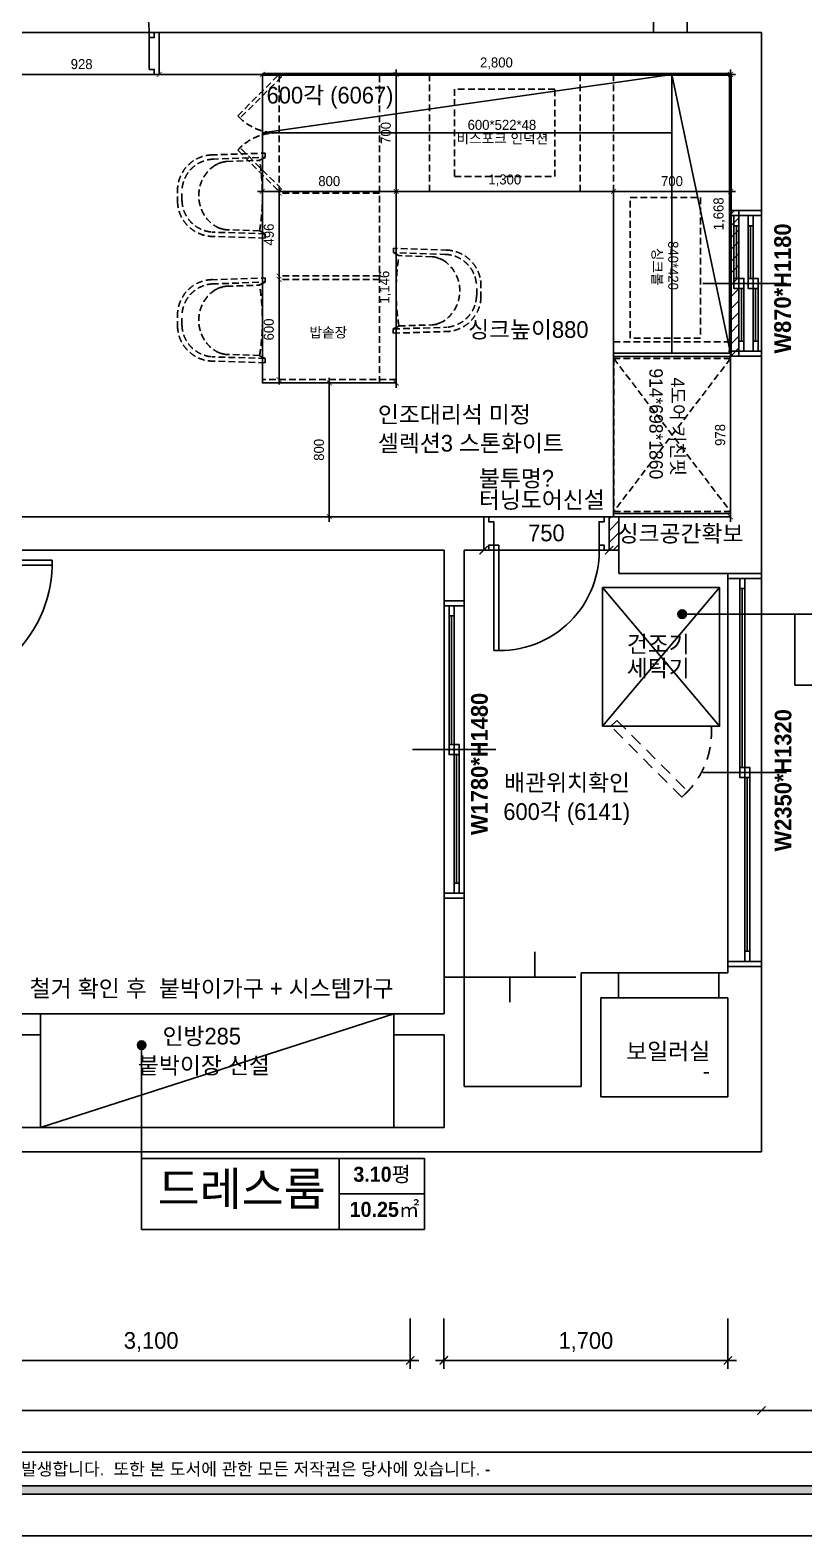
# Model space of a CAD drawing. Header units: inches. Extents: x 261411 to 598054, y 5888 to 34411.
# Drawn here: x 272824 to 277452, y 6388 to 15396 of the extents above; entities that cross this region are included whole.
import ezdxf
from ezdxf.enums import TextEntityAlignment as Align

# ---------------------------------------------------------------- set-up
doc = ezdxf.new("R2010")
doc.units = ezdxf.units.IN
doc.header["$LTSCALE"] = 50
doc.header["$MEASUREMENT"] = 0
doc.linetypes.add('DH-HID2', pattern=[1.2, 0.8, -0.4])
doc.linetypes.add('HID', pattern=[2.5, 1.5, -1])
for name, color, linetype in [('0-ELC TEXT', 7, 'Continuous'), ('02-WAL', 2, 'Continuous'), ('03-TEXT', 3, 'Continuous'), ('03-WAL NEW', 3, 'Continuous'), ('04-WIN TEXT', 4, 'Continuous'), ('06-FUR', 6, 'Continuous'), ('07-DIM', 5, 'Continuous'), ('07-DIM WAL', 5, 'Continuous'), ('3.기호.계단선', 30, 'Continuous'), ('F-LEVEL', 7, 'Continuous'), ('FORM(YOURNAME)-1', 1, 'Continuous'), ('FORM(YOURNAME)-11', 1, 'Continuous'), ('FU-FURM', 251, 'DH-HID2'), ('fur', 6, 'Continuous'), ('도면층2', 2, 'Continuous'), ('도면층4', 4, 'Continuous'), ('도면층5', 5, 'Continuous'), ('설비', 140, 'Continuous')]:
    doc.layers.add(name, color=color, linetype=linetype)
doc.styles.add('HY 울릉도 L', font='')
doc.styles.add('YOURNAME', font='HY울릉도M.TTF')
doc.styles.add('넥슨고딕', font='NEXONLv1GothicBold.ttf')
doc.styles.add('코레일둥고', font='Korail_Round_Gothic_Medium.ttf')
doc.styles.get('HY 울릉도 L').set_extended_font_data('HY울릉도L')
doc.dimstyles.new('30', dxfattribs={"dimscale": 30, "dimtxt": 2, "dimasz": 1, "dimexe": 1, "dimexo": 1, "dimgap": 1, "dimtad": 1, "dimdec": 0, "dimrnd": 0.05, "dimdsep": 46, "dimlunit": 6, "dimtxsty": 'HY 울릉도 L', "dimblk": 'ARCHTICK', "dimcen": 2.5, "dimdle": 1, "dimclrd": 133, "dimclre": 133, "dimclrt": 30, "dimadec": 0, "dimazin": 0, "dimtfac": 1, "dimtdec": 0, "dimtix": 1, "dimtmove": 2, "dimatfit": 3, "dimldrblk": 'ARCHTICK', "dimfxl": 1, "dimlwd": -1, "dimlwe": -1, "dimarcsym": 0})
doc.dimstyles.new('50', dxfattribs={"dimscale": 50, "dimtxt": 2, "dimasz": 1, "dimexe": 1, "dimexo": 1, "dimgap": 1, "dimtad": 1, "dimdec": 0, "dimrnd": 0.05, "dimdsep": 46, "dimlunit": 6, "dimtxsty": 'HY 울릉도 L', "dimblk": 'ARCHTICK', "dimcen": 2.5, "dimdle": 1, "dimclrd": 133, "dimclre": 133, "dimclrt": 30, "dimadec": 0, "dimazin": 0, "dimtfac": 1, "dimtdec": 0, "dimtix": 1, "dimtmove": 2, "dimatfit": 3, "dimldrblk": 'ARCHTICK', "dimfxl": 1, "dimlwd": -1, "dimlwe": -1, "dimarcsym": 0})

# ---------------------------------------------------------------- blocks, each defined once
blk = doc.blocks.new('FORM-ELEVATION')
at = {"layer": 'FORM(YOURNAME)-11'}
h = blk.add_hatch(color=256, dxfattribs=at)
h.dxf.hatch_style = 1
h.paths.add_polyline_path([(-10309, 35708), (71691, 35708), (71691, 35508), (-10309, 35508)])
h.paths.add_polyline_path([(-10309, -21492), (71691, -21492), (71691, -21692), (-10309, -21692)])
at = {"layer": 'Defpoints', "color": 158}
blk.add_line((62481, -20692), (-10309, -20692), dxfattribs=at)
for points in [[(-10309, -21692), (71691, -21692), (71691, 35708), (-10309, 35708)], [(-8309, 33708), (61071, 33708), (61071, -19692), (-8309, -19692)]]:
    blk.add_lwpolyline(points, close=True, dxfattribs=at)
at = {"layer": 'FORM(YOURNAME)-11', "color": 250}
blk.add_lwpolyline([(-11309, -22692), (72691, -22692), (72691, 36708), (-11309, 36708)], close=True, dxfattribs=at)
at = {"layer": 'FORM(YOURNAME)-11'}
blk.add_lwpolyline([(-10309, -21492), (71691, -21492), (71691, -21692), (-10309, -21692)], close=True, dxfattribs=at)
at = {"layer": 'FORM(YOURNAME)-11', "color": 1, "style": 'YOURNAME'}
blk.add_text("- 본 도서는 어떠한 경우에도 무단으로 도용할 수 없으며 도용시 '지적재산권' 보호에 관한 법률에 의거, 법적 분쟁이 발생합니다.  또한 본 도서에 관한 모든 저작권은 당사에 있습니다. -", height=300, dxfattribs=at).set_placement((28146, -21092), align=Align.MIDDLE_CENTER)
at = {"layer": 'FORM(YOURNAME)-11', "color": 3, "style": 'YOURNAME'}
for tag, height, p in [('1', 450, (71041, -1219)), ('2', 450, (71041, -1863)), ('3', 450, (71041, -3150)), ('4', 450, (71041, -5081)), ('5', 515, (71041, -7398)), ('6', 515, (71041, -9650)), ('7', 515, (71041, -11903)), ('8', 515, (71041, -14155)), ('9', 515, (71041, -16408)), ('10', 515, (66791, -18596)), ('11', 515, (71041, -18660)), ('12', 515, (66791, -20848)), ('13', 515, (71041, -20848))]:
    blk.add_attdef(tag, text='', height=height, dxfattribs=at).set_placement(p, align=Align.MIDDLE_RIGHT)
blk = doc.blocks.new('F-122')
at = {"layer": 'FU-FURM'}
for p, q in [((-44.5, 507.6), (33.4, 507.7)), ((-26.5, 482.3), (26.6, 482.3)), ((-253.8, -17.2), (-244.1, 296.9)), ((-228.4, -17.2), (-218.5, 303.3)), ((-187.7, 272.4), (-189.9, 267.4)), ((-185.5, 277.2), (-187.7, 272.4)), ((-183.3, 281.4), (-185.5, 277.2)), ((182.6, 281.9), (184.8, 277.6)), ((184.8, 277.6), (187.1, 272.9)), ((187.1, 272.9), (189.3, 267.8)), ((217.8, 301.5), (228.5, -16.6)), ((243, 308.1), (253.9, -16.6)), ((-210.5, 16.6), (-204.3, 215.2)), ((-203.9, 218.6), (-204.3, 215.2)), ((-203.6, 221.9), (-203.9, 218.6)), ((-203.2, 225.1), (-203.6, 221.9)), ((-202.7, 228.2), (-203.2, 225.1)), ((-202.1, 231.5), (-202.7, 228.2)), ((-201.3, 234.9), (-202.1, 231.5)), ((-200.3, 238.5), (-201.3, 234.9)), ((-199.2, 242.4), (-200.3, 238.5)), ((-197.7, 246.9), (-199.2, 242.4)), ((-196, 251.7), (-197.7, 246.9)), ((-194.1, 256.9), (-196, 251.7)), ((-192.1, 262.1), (-194.1, 256.9)), ((-189.9, 267.4), (-192.1, 262.1)), ((189.3, 267.8), (191.4, 262.6)), ((191.4, 262.6), (193.5, 257.3)), ((193.5, 257.3), (195.4, 252.2)), ((195.4, 252.2), (197.1, 247.4)), ((197.1, 247.4), (198.6, 242.9)), ((198.6, 242.9), (199.8, 239)), ((199.8, 239), (200.7, 235.4)), ((200.7, 235.4), (201.5, 232)), ((201.5, 232), (202.1, 228.7)), ((202.1, 228.7), (202.6, 225.6)), ((202.6, 225.6), (203, 222.4)), ((203, 222.4), (203.4, 219.1)), ((203.4, 219.1), (203.8, 215.7)), ((203.8, 215.7), (210.4, 17.1)), ((-211.6, 16.7), (-228.4, -17.2)), ((211.5, 17.2), (228.5, -16.6)), ((-228.4, -17.2), (-253.8, -17.2)), ((253.9, -16.6), (228.5, -16.6))]:
    blk.add_line(p, q, dxfattribs=at)
for centre, radius, start, end in [((-30.8, 294), 213.6, 90.90916, 178.7855), ((-24.5, 286.7), 194.3, 90.90924, 178.78542), ((23.8, 286.8), 194.3, 1.35653, 89.23304), ((30.1, 294.1), 213.6, 1.35671, 89.233), ((-0.2, 162.3), 218.5, 33.19496, 146.94725), ((-0.2, 162.3), 218.5, 158.34937, 158.47219), ((-0.2, 162.3), 218.5, 21.66998, 21.79281), ((-1.7, 1330.6), 1330.6, 260.92322, 279.2189)]:
    blk.add_arc(centre, radius, start, end, dxfattribs=at)
blk = doc.blocks.new('_ArchTick')
at = {"color": 0, "linetype": 'ByBlock', "const_width": 0.15}
blk.add_lwpolyline([(-0.5, -0.5), (0.5, 0.5)], dxfattribs=at)
blk = doc.blocks.new('*D433')
at = {"layer": '07-DIM', "color": 133}
for p, q in [((275298.1, 7687.8), (275298.1, 7387.8)), ((276998.1, 7687.8), (276998.1, 7387.8)), ((277048.1, 7437.8), (275248.1, 7437.8))]:
    blk.add_line(p, q, dxfattribs=at)
at = {"layer": 'Defpoints', "color": 0}
for p in [(275298.1, 7737.8), (276998.1, 7737.8), (275298.1, 7437.8)]:
    blk.add_point(p, dxfattribs=at)
at = {"layer": '07-DIM', "color": 133, "xscale": 50, "yscale": 50, "zscale": 50, "rotation": 180}
blk.add_blockref('_ArchTick', (275298.1, 7437.8), dxfattribs=at)
at = {"layer": '07-DIM', "color": 133, "xscale": 50, "yscale": 50, "zscale": 50}
blk.add_blockref('_ArchTick', (276998.1, 7437.8), dxfattribs=at)
at = {"layer": '07-DIM', "color": 30, "insert": (276148.1, 7547.7), "char_height": 100, "attachment_point": 5, "style": 'HY 울릉도 L'}
blk.add_mtext('1,700', dxfattribs=at)
blk = doc.blocks.new('*D434')
at = {"layer": '07-DIM', "color": 133}
for p, q in [((271998.1, 7687.8), (271998.1, 7387.8)), ((275098.1, 7687.8), (275098.1, 7387.8)), ((275148.1, 7437.8), (271948.1, 7437.8))]:
    blk.add_line(p, q, dxfattribs=at)
at = {"layer": 'Defpoints', "color": 0}
for p in [(271998.1, 7737.8), (275098.1, 7737.8), (271998.1, 7437.8)]:
    blk.add_point(p, dxfattribs=at)
at = {"layer": '07-DIM', "color": 133, "xscale": 50, "yscale": 50, "zscale": 50, "rotation": 180}
blk.add_blockref('_ArchTick', (271998.1, 7437.8), dxfattribs=at)
at = {"layer": '07-DIM', "color": 133, "xscale": 50, "yscale": 50, "zscale": 50}
blk.add_blockref('_ArchTick', (275098.1, 7437.8), dxfattribs=at)
at = {"layer": '07-DIM', "color": 30, "insert": (273548.1, 7547.8), "char_height": 100, "attachment_point": 5, "style": 'HY 울릉도 L'}
blk.add_mtext('3,100', dxfattribs=at)
blk = doc.blocks.new('*D435')
at = {"layer": '07-DIM', "color": 133}
for p, q in [((265498.1, 7687.8), (265498.1, 7087.8)), ((265448.1, 7137.8), (277248.1, 7137.8)), ((277198.1, 7187.8), (277198.1, 7187.8))]:
    blk.add_line(p, q, dxfattribs=at)
at = {"layer": 'Defpoints', "color": 0}
for p in [(265498.1, 7737.8), (277198.1, 7137.8), (277198.1, 7137.8)]:
    blk.add_point(p, dxfattribs=at)
at = {"layer": '07-DIM', "color": 133, "xscale": 50, "yscale": 50, "zscale": 50, "rotation": 180}
blk.add_blockref('_ArchTick', (265498.1, 7137.8), dxfattribs=at)
at = {"layer": '07-DIM', "color": 133, "xscale": 50, "yscale": 50, "zscale": 50}
blk.add_blockref('_ArchTick', (277198.1, 7137.8), dxfattribs=at)
at = {"layer": '07-DIM', "color": 30, "insert": (271348.1, 7247.7), "char_height": 100, "attachment_point": 5, "style": 'HY 울릉도 L'}
blk.add_mtext('11,700', dxfattribs=at)
blk = doc.blocks.new('vudauseh')
at = {"layer": '02-WAL'}
for p, q in [((277198.1, 15381), (273596.1, 15381)), ((273596.1, 15131), (273596.1, 15381)), ((277198.1, 14316), (277198.1, 15381)), ((277013.1, 15131), (273596.1, 15131)), ((277013.1, 14316), (277013.1, 15131)), ((277013.1, 12485), (277013.1, 13446)), ((277013.1, 13446), (277198.1, 13446)), ((277198.1, 12145), (277198.1, 13446)), ((275537.1, 12485), (272087.1, 12485)), ((275537.1, 12285), (275537.1, 12485)), ((277013.1, 12485), (276345.1, 12485)), ((276345.1, 12485), (276345.1, 12145)), ((275300.1, 12285), (272087.1, 12285)), ((275300.1, 9510), (275300.1, 12285)), ((275537.1, 12285), (275420.1, 12285)), ((275420.1, 9077), (275420.1, 12285)), ((277198.1, 12145), (276345.1, 12145)), ((275420.1, 11982), (275300.1, 11982)), ((275420.1, 10202), (275300.1, 10202)), ((276120.1, 9077), (276120.1, 9757)), ((276343.1, 9757), (276120.1, 9757)), ((276998.1, 9757), (276943.1, 9757)), ((276238.1, 9015), (276238.1, 9607)), ((276238.1, 9607), (276343.1, 9607)), ((276998.1, 9607), (276943.1, 9607)), ((276998.1, 9015), (276998.1, 9607)), ((272885.1, 9510), (272205.1, 9510)), ((275000.1, 9510), (275300.1, 9510)), ((275300.1, 8830), (275300.1, 9385)), ((276120.1, 9077), (275420.1, 9077)), ((276998.1, 9015), (276238.1, 9015)), ((275300.1, 8830), (272630.1, 8830)), ((272087.1, 8685), (277198.1, 8685))]:
    blk.add_line(p, q, dxfattribs=at)
for points in [[(276998.1, 9757), (276998.1, 9795), (277198.1, 9795), (277198.1, 8685)], [(272885.1, 9510), (272885.1, 9385), (272630.1, 9385)], [(275000.1, 9510), (275000.1, 9385), (275300.1, 9385)]]:
    blk.add_lwpolyline(points, dxfattribs=at)
at = {"layer": '도면층2'}
for p, q in [((273596.1, 15381), (273596.1, 15131)), ((275537.1, 12285), (275537.1, 12485)), ((275300.1, 11982), (275420.1, 11982)), ((275300.1, 10202), (275420.1, 10202)), ((276343.1, 9757), (276343.1, 9607)), ((276943.1, 9757), (276943.1, 9607))]:
    blk.add_line(p, q, dxfattribs=at)
at = {"layer": '도면층4'}
for p, q in [((276553.1, 18221), (276553.1, 15381)), ((276753.1, 15381), (276753.1, 18221)), ((272668.1, 15381), (273596.1, 15381)), ((273596.1, 15381), (273596.1, 15131)), ((276553.1, 15381), (276753.1, 15381)), ((273596.1, 15131), (272668.1, 15131)), ((277013.1, 13446), (277013.1, 14316)), ((277013.1, 14316), (277198.1, 14316)), ((277013.1, 14286), (277198.1, 14286)), ((277198.1, 14316), (277198.1, 13446)), ((277048.1, 14226), (277048.1, 13911)), ((277133.1, 14226), (277133.1, 13911)), ((277348.1, 13881), (276848.1, 13881)), ((277078.1, 13851), (277078.1, 13536)), ((277163.1, 13851), (277163.1, 13536)), ((277198.1, 13476), (277013.1, 13476)), ((277198.1, 13446), (277013.1, 13446)), ((275537.1, 12485), (275537.1, 12285)), ((275537.1, 12285), (275537.1, 12485)), ((272175.1, 12225), (272955.6, 12225)), ((272175.1, 12195), (272955.1, 12195)), ((272955.6, 12225), (272955.6, 12195)), ((276998.1, 9795), (276998.1, 12145)), ((276998.1, 12145), (277198.1, 12145)), ((276998.1, 12115), (277198.1, 12115)), ((277198.1, 12145), (277198.1, 9795)), ((275300.1, 10202), (275300.1, 11982)), ((275300.1, 11982), (275420.1, 11982)), ((275420.1, 11982), (275420.1, 10202)), ((277083.1, 12055), (277083.1, 10985)), ((275300.1, 11952), (275420.1, 11952)), ((275345.1, 11892), (275345.1, 11122)), ((275610.1, 11092), (275110.1, 11092)), ((275375.1, 11062), (275375.1, 10292)), ((277348.1, 10955), (276848.1, 10955)), ((277113.1, 10925), (277113.1, 9885)), ((275420.1, 10232), (275300.1, 10232)), ((275420.1, 10202), (275300.1, 10202)), ((277198.1, 9825), (276998.1, 9825)), ((276343.1, 9757), (276343.1, 9607)), ((276343.1, 9757), (276943.1, 9757)), ((276943.1, 9607), (276943.1, 9757)), ((276943.1, 9757), (276943.1, 9607)), ((277198.1, 9795), (276998.1, 9795)), ((276943.1, 9607), (276343.1, 9607)), ((276883.1, 9157), (276853.1, 9157))]:
    blk.add_line(p, q, dxfattribs=at)
blk.add_lwpolyline([(273596.1, 15381), (273566.1, 15381), (273566.1, 15351), (273536.1, 15351), (273536.1, 15161), (273566.1, 15161), (273566.1, 15131), (273596.1, 15131), (273596.1, 15381)], dxfattribs=at)
for points in [[(277033.1, 14286), (277063.1, 14286), (277063.1, 14226), (277033.1, 14226)], [(277118.1, 14286), (277148.1, 14286), (277148.1, 14226), (277118.1, 14226)], [(277033.1, 13911), (277063.1, 13911), (277063.1, 13851), (277033.1, 13851)], [(277063.1, 13911), (277093.1, 13911), (277093.1, 13851), (277063.1, 13851)], [(277118.1, 13911), (277148.1, 13911), (277148.1, 13851), (277118.1, 13851)], [(277148.1, 13911), (277178.1, 13911), (277178.1, 13851), (277148.1, 13851)], [(277063.1, 13536), (277093.1, 13536), (277093.1, 13476), (277063.1, 13476)], [(277148.1, 13536), (277178.1, 13536), (277178.1, 13476), (277148.1, 13476)], [(277068.1, 12115), (277098.1, 12115), (277098.1, 12055), (277068.1, 12055)], [(275330.1, 11952), (275360.1, 11952), (275360.1, 11892), (275330.1, 11892)], [(275330.1, 11122), (275360.1, 11122), (275360.1, 11062), (275330.1, 11062)], [(275360.1, 11122), (275390.1, 11122), (275390.1, 11062), (275360.1, 11062)], [(277068.1, 10985), (277098.1, 10985), (277098.1, 10925), (277068.1, 10925)], [(277098.1, 10985), (277128.1, 10985), (277128.1, 10925), (277098.1, 10925)], [(275360.1, 10292), (275390.1, 10292), (275390.1, 10232), (275360.1, 10232)], [(277098.1, 9885), (277128.1, 9885), (277128.1, 9825), (277098.1, 9825)]]:
    blk.add_lwpolyline(points, close=True, dxfattribs=at)
at = {"layer": '도면층5'}
for p, q in [((277033.1, 13911), (277033.1, 14226)), ((277063.1, 13911), (277063.1, 14226)), ((277118.1, 13911), (277118.1, 14226)), ((277148.1, 13911), (277148.1, 14226)), ((277063.1, 13536), (277063.1, 13851)), ((277093.1, 13536), (277093.1, 13851)), ((277148.1, 13536), (277148.1, 13851)), ((277178.1, 13536), (277178.1, 13851)), ((277068.1, 10985), (277068.1, 12055)), ((277098.1, 10985), (277098.1, 12055)), ((275330.1, 11122), (275330.1, 11892)), ((275360.1, 11122), (275360.1, 11892)), ((275360.1, 10292), (275360.1, 11062)), ((275390.1, 10292), (275390.1, 11062)), ((277098.1, 9885), (277098.1, 10925)), ((277128.1, 9885), (277128.1, 10925))]:
    blk.add_line(p, q, dxfattribs=at)
for centre, radius, start, end in [((272750.6, 15373.7), 785.8, 358.34018, 90.54684), ((272195.1, 12204.9), 760.2, 268.49096, 1.50904)]:
    blk.add_arc(centre, radius, start, end, dxfattribs=at)
at = {"layer": '04-WIN TEXT', "style": '넥슨고딕'}
for s, p in [('W870*H1180', (277374.8, 13461)), ('W1780*H1480', (275561.3, 10580.4)), ('W2350*H1320', (277377.6, 10482.7))]:
    blk.add_text(s, height=100, rotation=90, dxfattribs=at).set_placement(p)
blk = doc.blocks.new('*D478')
at = {"layer": '07-DIM WAL', "color": 133}
for p, q in [((272668.1, 15161), (272668.1, 15161)), ((273596.1, 15161), (273596.1, 15161)), ((272638.1, 15131), (273626.1, 15131))]:
    blk.add_line(p, q, dxfattribs=at)
at = {"layer": 'Defpoints', "color": 0}
for p in [(272668.1, 15131), (273596.1, 15131), (273596.1, 15131)]:
    blk.add_point(p, dxfattribs=at)
at = {"layer": '07-DIM WAL', "color": 133, "xscale": 30, "yscale": 30, "zscale": 30, "rotation": 180}
blk.add_blockref('_ArchTick', (272668.1, 15131), dxfattribs=at)
at = {"layer": '07-DIM WAL', "color": 133, "xscale": 30, "yscale": 30, "zscale": 30}
blk.add_blockref('_ArchTick', (273596.1, 15131), dxfattribs=at)
at = {"layer": '07-DIM WAL', "color": 30, "insert": (273132.1, 15192.3), "char_height": 60, "attachment_point": 5, "style": 'HY 울릉도 L'}
blk.add_mtext('928', dxfattribs=at)
blk = doc.blocks.new('*D481')
at = {"layer": '07-DIM WAL', "color": 133}
for p, q in [((276337.1, 12285), (275487.1, 12285)), ((275537.1, 12335), (275537.1, 12335)), ((276287.1, 12335), (276287.1, 12335))]:
    blk.add_line(p, q, dxfattribs=at)
at = {"layer": 'Defpoints', "color": 0}
for p in [(275537.1, 12285), (275537.1, 12285), (276287.1, 12285)]:
    blk.add_point(p, dxfattribs=at)
at = {"layer": '07-DIM WAL', "color": 133, "xscale": 50, "yscale": 50, "zscale": 50, "rotation": 180}
blk.add_blockref('_ArchTick', (275537.1, 12285), dxfattribs=at)
at = {"layer": '07-DIM WAL', "color": 133, "xscale": 50, "yscale": 50, "zscale": 50}
blk.add_blockref('_ArchTick', (276287.1, 12285), dxfattribs=at)
at = {"layer": '07-DIM WAL', "color": 30, "insert": (275912.1, 12387.1), "char_height": 100, "attachment_point": 5, "style": 'HY 울릉도 L'}
blk.add_mtext('750', dxfattribs=at)
blk = doc.blocks.new('*D493')
at = {"layer": '07-DIM WAL', "color": 133}
for p, q in [((274213.1, 15161), (274213.1, 15161)), ((277013.1, 15161), (277013.1, 15161)), ((277043.1, 15131), (274183.1, 15131))]:
    blk.add_line(p, q, dxfattribs=at)
at = {"layer": 'Defpoints', "color": 0}
for p in [(274213.1, 15131), (274213.1, 15131), (277013.1, 15131)]:
    blk.add_point(p, dxfattribs=at)
at = {"layer": '07-DIM WAL', "color": 133, "xscale": 30, "yscale": 30, "zscale": 30, "rotation": 180}
blk.add_blockref('_ArchTick', (274213.1, 15131), dxfattribs=at)
at = {"layer": '07-DIM WAL', "color": 133, "xscale": 30, "yscale": 30, "zscale": 30}
blk.add_blockref('_ArchTick', (277013.1, 15131), dxfattribs=at)
at = {"layer": '07-DIM WAL', "color": 30, "insert": (275613.1, 15196.9), "char_height": 60, "attachment_point": 5, "style": 'HY 울릉도 L'}
blk.add_mtext('2,800', dxfattribs=at)
blk = doc.blocks.new('*D494')
at = {"layer": '07-DIM WAL', "color": 133}
for p, q in [((274983.1, 14431), (276343.1, 14431)), ((275013.1, 14461), (275013.1, 14461)), ((276313.1, 14461), (276313.1, 14461))]:
    blk.add_line(p, q, dxfattribs=at)
at = {"layer": 'Defpoints', "color": 0}
for p in [(275013.1, 14431), (276313.1, 14431), (276313.1, 14431)]:
    blk.add_point(p, dxfattribs=at)
at = {"layer": '07-DIM WAL', "color": 133, "xscale": 30, "yscale": 30, "zscale": 30, "rotation": 180}
blk.add_blockref('_ArchTick', (275013.1, 14431), dxfattribs=at)
at = {"layer": '07-DIM WAL', "color": 133, "xscale": 30, "yscale": 30, "zscale": 30}
blk.add_blockref('_ArchTick', (276313.1, 14431), dxfattribs=at)
at = {"layer": '07-DIM WAL', "color": 30, "insert": (275663.1, 14496.9), "char_height": 60, "attachment_point": 5, "style": 'HY 울릉도 L'}
blk.add_mtext('1,300', dxfattribs=at)
blk = doc.blocks.new('*D495')
at = {"layer": '07-DIM WAL', "color": 133}
for p, q in [((275043.1, 14431), (274183.1, 14431)), ((274213.1, 14461), (274213.1, 14461)), ((275013.1, 14461), (275013.1, 14461))]:
    blk.add_line(p, q, dxfattribs=at)
at = {"layer": 'Defpoints', "color": 0}
for p in [(274213.1, 14431), (274213.1, 14431), (275013.1, 14431)]:
    blk.add_point(p, dxfattribs=at)
at = {"layer": '07-DIM WAL', "color": 133, "xscale": 30, "yscale": 30, "zscale": 30, "rotation": 180}
blk.add_blockref('_ArchTick', (274213.1, 14431), dxfattribs=at)
at = {"layer": '07-DIM WAL', "color": 133, "xscale": 30, "yscale": 30, "zscale": 30}
blk.add_blockref('_ArchTick', (275013.1, 14431), dxfattribs=at)
at = {"layer": '07-DIM WAL', "color": 30, "insert": (274613.1, 14492.3), "char_height": 60, "attachment_point": 5, "style": 'HY 울릉도 L'}
blk.add_mtext('800', dxfattribs=at)
blk = doc.blocks.new('*D496')
at = {"layer": '07-DIM WAL', "color": 133}
for p, q in [((276283.1, 14431), (277043.1, 14431)), ((276313.1, 14461), (276313.1, 14461)), ((277013.1, 14461), (277013.1, 14461))]:
    blk.add_line(p, q, dxfattribs=at)
at = {"layer": 'Defpoints', "color": 0}
for p in [(276313.1, 14431), (277013.1, 14431), (277013.1, 14431)]:
    blk.add_point(p, dxfattribs=at)
at = {"layer": '07-DIM WAL', "color": 133, "xscale": 30, "yscale": 30, "zscale": 30, "rotation": 180}
blk.add_blockref('_ArchTick', (276313.1, 14431), dxfattribs=at)
at = {"layer": '07-DIM WAL', "color": 133, "xscale": 30, "yscale": 30, "zscale": 30}
blk.add_blockref('_ArchTick', (277013.1, 14431), dxfattribs=at)
at = {"layer": '07-DIM WAL', "color": 30, "insert": (276663.1, 14492.2), "char_height": 60, "attachment_point": 5, "style": 'HY 울릉도 L'}
blk.add_mtext('700', dxfattribs=at)
blk = doc.blocks.new('*D497')
at = {"layer": '07-DIM WAL', "color": 133}
for p, q in [((274983.1, 14431), (274983.1, 14431)), ((275013.1, 14461), (275013.1, 13255)), ((274983.1, 13285), (274983.1, 13285))]:
    blk.add_line(p, q, dxfattribs=at)
at = {"layer": 'Defpoints', "color": 0}
for p in [(275013.1, 14431), (275013.1, 13285), (275013.1, 13285)]:
    blk.add_point(p, dxfattribs=at)
at = {"layer": '07-DIM WAL', "color": 133, "xscale": 30, "yscale": 30, "zscale": 30}
for p, rotation in [((275013.1, 14431), 90), ((275013.1, 13285), 270)]:
    blk.add_blockref('_ArchTick', p, dxfattribs=dict(at, rotation=rotation))
at = {"layer": '07-DIM WAL', "color": 30, "insert": (274947.8, 13858), "char_height": 60, "attachment_point": 5, "rotation": 90, "style": 'HY 울릉도 L'}
blk.add_mtext('1,146', dxfattribs=at)
blk = doc.blocks.new('*D498')
at = {"layer": '07-DIM WAL', "color": 133}
for p, q in [((274583.1, 13285), (274583.1, 13285)), ((274613.1, 13315), (274613.1, 12455)), ((274583.1, 12485), (274583.1, 12485))]:
    blk.add_line(p, q, dxfattribs=at)
at = {"layer": 'Defpoints', "color": 0}
for p in [(274613.1, 13285), (274613.1, 12485), (274613.1, 12485)]:
    blk.add_point(p, dxfattribs=at)
at = {"layer": '07-DIM WAL', "color": 133, "xscale": 30, "yscale": 30, "zscale": 30}
for p, rotation in [((274613.1, 13285), 90), ((274613.1, 12485), 270)]:
    blk.add_blockref('_ArchTick', p, dxfattribs=dict(at, rotation=rotation))
at = {"layer": '07-DIM WAL', "color": 30, "insert": (274551.8, 12885), "char_height": 60, "attachment_point": 5, "rotation": 90, "style": 'HY 울릉도 L'}
blk.add_mtext('800', dxfattribs=at)
blk = doc.blocks.new('*D499')
at = {"layer": '07-DIM WAL', "color": 133}
for p, q in [((275013.1, 14401), (275013.1, 15161)), ((274983.1, 15131), (274983.1, 15131)), ((274983.1, 14431), (274983.1, 14431))]:
    blk.add_line(p, q, dxfattribs=at)
at = {"layer": 'Defpoints', "color": 0}
for p in [(275013.1, 15131), (275013.1, 15131), (275013.1, 14431)]:
    blk.add_point(p, dxfattribs=at)
at = {"layer": '07-DIM WAL', "color": 133, "xscale": 30, "yscale": 30, "zscale": 30}
for p, rotation in [((275013.1, 15131), 90), ((275013.1, 14431), 270)]:
    blk.add_blockref('_ArchTick', p, dxfattribs=dict(at, rotation=rotation))
at = {"layer": '07-DIM WAL', "color": 30, "insert": (274951.8, 14781), "char_height": 60, "attachment_point": 5, "rotation": 90, "style": 'HY 울릉도 L'}
blk.add_mtext('700', dxfattribs=at)
blk = doc.blocks.new('*D572')
at = {"layer": '07-DIM WAL', "color": 133}
for p, q in [((274283.1, 13905), (274283.1, 13905)), ((274313.1, 13935), (274313.1, 13275)), ((274283.1, 13305), (274283.1, 13305))]:
    blk.add_line(p, q, dxfattribs=at)
at = {"layer": 'Defpoints', "color": 0}
for p in [(274313.1, 13905), (274313.1, 13305), (274313.1, 13305)]:
    blk.add_point(p, dxfattribs=at)
at = {"layer": '07-DIM WAL', "color": 133, "xscale": 30, "yscale": 30, "zscale": 30}
for p, rotation in [((274313.1, 13905), 90), ((274313.1, 13305), 270)]:
    blk.add_blockref('_ArchTick', p, dxfattribs=dict(at, rotation=rotation))
at = {"layer": '07-DIM WAL', "color": 30, "insert": (274251.8, 13605), "char_height": 60, "attachment_point": 5, "rotation": 90, "style": 'HY 울릉도 L'}
blk.add_mtext('600', dxfattribs=at)
blk = doc.blocks.new('*D573')
at = {"layer": '07-DIM WAL', "color": 133}
for p, q in [((274283.1, 14421), (274283.1, 14421)), ((274313.1, 13895), (274313.1, 14451)), ((274283.1, 13925), (274283.1, 13925))]:
    blk.add_line(p, q, dxfattribs=at)
at = {"layer": 'Defpoints', "color": 0}
for p in [(274313.1, 14421), (274313.1, 14421), (274313.1, 13925)]:
    blk.add_point(p, dxfattribs=at)
at = {"layer": '07-DIM WAL', "color": 133, "xscale": 30, "yscale": 30, "zscale": 30}
for p, rotation in [((274313.1, 14421), 90), ((274313.1, 13925), 270)]:
    blk.add_blockref('_ArchTick', p, dxfattribs=dict(at, rotation=rotation))
at = {"layer": '07-DIM WAL', "color": 30, "insert": (274251.8, 14173), "char_height": 60, "attachment_point": 5, "rotation": 90, "style": 'HY 울릉도 L'}
blk.add_mtext('496', dxfattribs=at)
blk = doc.blocks.new('*D575')
at = {"layer": '07-DIM WAL', "color": 133}
for p, q in [((277013.1, 15161), (277013.1, 13433)), ((276983.1, 15131), (276983.1, 15131)), ((276983.1, 13463), (276983.1, 13463))]:
    blk.add_line(p, q, dxfattribs=at)
at = {"layer": 'Defpoints', "color": 0}
for p in [(277013.1, 15131), (277013.1, 13463), (277013.1, 13463)]:
    blk.add_point(p, dxfattribs=at)
at = {"layer": '07-DIM WAL', "color": 133, "xscale": 30, "yscale": 30, "zscale": 30}
for p, rotation in [((277013.1, 15131), 90), ((277013.1, 13463), 270)]:
    blk.add_blockref('_ArchTick', p, dxfattribs=dict(at, rotation=rotation))
at = {"layer": '07-DIM WAL', "color": 30, "insert": (276947.1, 14297), "char_height": 60, "attachment_point": 5, "rotation": 90, "style": 'HY 울릉도 L'}
blk.add_mtext('1,668', dxfattribs=at)
blk = doc.blocks.new('*D576')
at = {"layer": '07-DIM WAL', "color": 133}
for p, q in [((276983.1, 13463), (276983.1, 13463)), ((277013.1, 13493), (277013.1, 12455)), ((276983.1, 12485), (276983.1, 12485))]:
    blk.add_line(p, q, dxfattribs=at)
at = {"layer": 'Defpoints', "color": 0}
for p in [(277013.1, 13463), (277013.1, 12485), (277013.1, 12485)]:
    blk.add_point(p, dxfattribs=at)
at = {"layer": '07-DIM WAL', "color": 133, "xscale": 30, "yscale": 30, "zscale": 30}
for p, rotation in [((277013.1, 13463), 90), ((277013.1, 12485), 270)]:
    blk.add_blockref('_ArchTick', p, dxfattribs=dict(at, rotation=rotation))
at = {"layer": '07-DIM WAL', "color": 30, "insert": (276951.7, 12974), "char_height": 60, "attachment_point": 5, "rotation": 90, "style": 'HY 울릉도 L'}
blk.add_mtext('978', dxfattribs=at)

msp = doc.modelspace()

# ---------------------------------------------------------------- hatches: boundary and pattern name
at = {"layer": '03-TEXT'}
h = msp.add_hatch(color=7, dxfattribs=at)
h.dxf.hatch_style = 1
edge = h.paths.add_edge_path()
edge.add_arc((276724.1, 11901.9), 25, 90, 450)
h = msp.add_hatch(color=7, dxfattribs=at)
h.dxf.hatch_style = 1
edge = h.paths.add_edge_path()
edge.add_arc((276724.1, 11901.9), 25, 90, 450)
h = msp.add_hatch(color=7, dxfattribs=at)
h.dxf.hatch_style = 1
edge = h.paths.add_edge_path()
edge.add_arc((273490.7, 9323.5), 25, 90, 450)
h = msp.add_hatch(color=7, dxfattribs=at)
h.dxf.hatch_style = 1
edge = h.paths.add_edge_path()
edge.add_arc((273490.7, 9323.5), 25, 90, 450)
at = {"layer": '03-WAL NEW', "transparency": 33554687}
h = msp.add_hatch(dxfattribs=at)
h.set_pattern_fill('_USER', color=256, scale=50, angle=45, double=1, pattern_type=0)
h.set_pattern_definition([(45, (15, -15), (-35.355339, 35.355339), [])])
h.paths.add_polyline_path([(277013.1, 13446), (277063.1, 13446), (277063.1, 14316), (277013.1, 14316)])
h = msp.add_hatch(dxfattribs=at)
h.set_pattern_fill('_USER', color=256, scale=50, angle=45, pattern_type=0)
h.set_pattern_definition([(45, (39, -96), (-35.355339, 35.355339), [])])
h.paths.add_polyline_path([(276287.1, 12285), (276345.1, 12285), (276345.1, 12485), (276287.1, 12485)])

# ---------------------------------------------------------------- linework, layer by layer
msp.add_line((276088.1, 9731), (275298.1, 9731))
at = {"layer": '03-TEXT', "color": 7}
for p, q in [((277397.3, 11901.9), (276724.1, 11901.9)), ((273490.7, 9323.5), (273490.7, 8646)), ((274672.9, 8646), (274672.9, 8221.5)), ((274672.9, 8433.8), (275182.5, 8433.8))]:
    msp.add_line(p, q, dxfattribs=at)
for points in [[(277397.3, 11477.4), (279402.5, 11477.4), (279402.5, 11901.9), (277397.3, 11901.9)], [(273490.7, 8221.5), (275182.5, 8221.5), (275182.5, 8646), (273490.7, 8646)]]:
    msp.add_lwpolyline(points, close=True, dxfattribs=at)
for centre in [(276724.1, 11901.9), (276724.1, 11901.9), (273490.7, 9323.5), (273490.7, 9323.5)]:
    msp.add_circle(centre, 25, dxfattribs=at)
at = {"layer": '03-WAL NEW', "transparency": 33554687}
for points in [[(277013.1, 13446), (277063.1, 13446), (277063.1, 14316), (277013.1, 14316)], [(276287.1, 12285), (276345.1, 12285), (276345.1, 12485), (276287.1, 12485)]]:
    msp.add_lwpolyline(points, close=True, dxfattribs=at)
at = {"layer": '04-WIN TEXT'}
msp.add_line((275597.1, 12315), (275597.1, 11685), dxfattribs=at)
at = {"layer": '06-FUR'}
for p, q in [((274213.1, 14781), (276663.1, 15131)), ((276663.1, 15131), (277013.1, 13463)), ((276313.1, 13463), (277013.1, 13463)), ((276313.1, 13443), (277013.1, 13443)), ((276313.1, 12505), (277013.1, 12505)), ((272885.1, 8830), (275000.1, 9510))]:
    msp.add_line(p, q, dxfattribs=at)
for points in [[(276313.1, 14431), (276313.1, 13485), (276313.1, 12485), (277013.1, 12485), (277013.1, 15131), (276313.1, 15131), (275713.1, 15131), (274813.1, 15131), (274213.1, 15131), (274213.1, 14431), (274213.1, 13285), (275013.1, 13285), (275013.1, 14431)], [(276663.1, 15131), (274213.1, 15131), (274213.1, 14781), (276663.1, 14781)], [(277013.1, 13463), (277013.1, 15131), (276663.1, 15131), (276663.1, 13463)], [(272885.1, 9510), (275000.1, 9510), (275000.1, 8830), (272885.1, 8830)]]:
    msp.add_lwpolyline(points, close=True, dxfattribs=at)
at = {"layer": '3.기호.계단선', "color": 140, "linetype": 'HID', "const_width": 20}
msp.add_lwpolyline([(274213.1, 15131), (277013.1, 15131), (277013.1, 13463)], dxfattribs=at)
at = {"layer": 'F-LEVEL'}
for p, q in [((275843.1, 9731), (275843.1, 9881)), ((275693.1, 9731), (275693.1, 9581)), ((275693.1, 9731), (275843.1, 9731))]:
    msp.add_line(p, q, dxfattribs=at)
at = {"layer": 'FU-FURM'}
for p, q in [((274313.1, 13285), (274313.1, 15131)), ((274913.1, 13285), (274913.1, 15131)), ((275213.1, 14431), (275213.1, 15131)), ((276113.1, 14431), (276113.1, 15131)), ((276313.1, 14431), (276313.1, 15131)), ((275013.1, 14431), (274313.1, 14431)), ((274913.1, 14421), (274313.1, 14421)), ((276313.1, 14431), (277013.1, 14431)), ((274913.1, 13925), (274313.1, 13925)), ((274913.1, 13905), (274313.1, 13905)), ((276313.1, 13531), (277013.1, 13531)), ((275013.1, 13305), (274213.1, 13305)), ((274913.1, 13285), (274313.1, 13285))]:
    msp.add_line(p, q, dxfattribs=at)
at = {"layer": 'FU-FURM', "color": 7}
for p, q in [((276315.1, 13431), (277013.1, 12517)), ((277013.1, 13431), (276315.1, 12517))]:
    msp.add_line(p, q, dxfattribs=at)
at = {"layer": 'FU-FURM'}
for points in [[(274313.1, 15131), (274327.2, 15116.8), (274079.7, 14869.3), (274065.6, 14883.5)], [(274313.1, 14431), (274327.2, 14445.1), (274079.7, 14692.6), (274065.6, 14678.4)]]:
    msp.add_lwpolyline(points, close=True, dxfattribs=at)
at = {"layer": 'FU-FURM', "color": 7}
for points in [[(275363.1, 14520), (275963.1, 14520), (275963.1, 15042), (275363.1, 15042)], [(276414, 13554), (276414, 14394), (276834, 14394), (276834, 13554)], [(276315.1, 13431), (276315.1, 12517), (277013.1, 12517), (277013.1, 13431)]]:
    msp.add_lwpolyline(points, close=True, dxfattribs=at)
at = {"layer": 'FU-FURM'}
for centre, start, end in [((274298.8, 15095.4), 224.08993, 272.60544), ((274298.8, 14466.5), 87.39456, 135.91007)]:
    msp.add_arc(centre, 314.8, start, end, dxfattribs=at)
at = {"layer": 'fur', "color": 8}
for p, q in [((276948.1, 11231), (276248.1, 12061)), ((276948.1, 12061), (276248.1, 11231))]:
    msp.add_line(p, q, dxfattribs=at)
msp.add_lwpolyline([(276248.1, 11231), (276948.1, 11231), (276948.1, 12061), (276248.1, 12061)], close=True, dxfattribs=at)
at = {"layer": 'fur', "color": 8, "linetype": 'HID'}
msp.add_lwpolyline([(276722.3, 10806.7), (276298.1, 11231), (276333.4, 11266.3), (276757.7, 10842)], close=True, dxfattribs=at)
msp.add_arc((276386.1, 11196), 513.2, 313.60424, 3.90911, dxfattribs=at)
at = {"layer": '도면층4'}
for p, q in [((276287.1, 12485), (275537.1, 12485)), ((275537.1, 12285), (276287.1, 12285)), ((275597.1, 12315), (275627.1, 12315)), ((275597.1, 11685), (275597.1, 12315)), ((275627.1, 12315), (275627.1, 11685))]:
    msp.add_line(p, q, dxfattribs=at)
for points in [[(275537.1, 12285), (275567.1, 12285), (275567.1, 12315), (275597.1, 12315), (275597.1, 12455), (275567.1, 12455), (275567.1, 12485), (275537.1, 12485), (275537.1, 12285)], [(276287.1, 12285), (276257.1, 12285), (276257.1, 12315), (276227.1, 12315), (276227.1, 12455), (276257.1, 12455), (276257.1, 12485), (276287.1, 12485), (276287.1, 12285)]]:
    msp.add_lwpolyline(points, dxfattribs=at)
at = {"layer": '도면층5'}
msp.add_arc((275632.6, 12279.4), 595.5, 266.57601, 3.42399, dxfattribs=at)

# ---------------------------------------------------------------- block references
msp.add_blockref('vudauseh', (0, 0))
at = {"layer": 'FORM(YOURNAME)-1', "xscale": 0.2500000000000001, "yscale": 0.2500000000000001, "zscale": 0.2500000000000001}
msp.add_blockref('FORM-ELEVATION', (264738.6, 12060.7), dxfattribs=at)
at = {"layer": 'FU-FURM', "rotation": 90.00000000000001}
for p in [(274213.2, 14405.9), (274213.2, 13659.9)]:
    msp.add_blockref('F-122', p, dxfattribs=at)
at = {"layer": 'FU-FURM', "xscale": -1, "rotation": 270}
msp.add_blockref('F-122', (275013.1, 13836.6), dxfattribs=at)

# ---------------------------------------------------------------- texts
at = {"layer": '0-ELC TEXT', "style": '코레일둥고'}
for s, p in [('싱크높이880', (275443.5, 13554.7)), ('건조기', (276392.9, 11673.2)), ('세탁기', (276392.9, 11529)), ('인방285', (273615.8, 9327.6))]:
    msp.add_text(s, height=100, dxfattribs=at).set_placement(p)
for s, p in [('불투명?', (275508.1, 12764.4)), ('터닝도어신설', (275508.1, 12635.9)), ('싱크공간확보', (276337.7, 12434.1)), ('보일러실', (276389.4, 9337.1)), ('붙박이장 신설', (273468.9, 9252.4))]:
    msp.add_text(s, height=100, dxfattribs=at).set_placement(p, align=Align.TOP_LEFT)
at = {"layer": '03-TEXT'}
for s, height, style, p in [('드레스룸', 200, '코레일둥고', (274089.4, 8364.2)), ('3.10평', 90, '넥슨고딕', (274928.3, 8506.2)), ('10.25㎡', 90, '넥슨고딕', (274943.7, 8296))]:
    msp.add_text(s, height=height, dxfattribs=dict(at, style=style)).set_placement(p, align=Align.CENTER)
at = {"layer": '3.기호.계단선', "color": 140, "style": '코레일둥고'}
for s, p in [('600각 (6067)', (274238.6, 14956.8)), ('인조대리석 미정', (274903.7, 13046.6)), ('셀렉션3 스톤화이트', (274903.7, 12874.6))]:
    msp.add_text(s, height=100, dxfattribs=at).set_placement(p)
at = {"layer": '3.기호.계단선', "color": 10, "style": '코레일둥고'}
msp.add_text('배관위치확인', height=100, dxfattribs=at).set_placement((275659.1, 10943.9), align=Align.TOP_LEFT)
at = {"layer": '3.기호.계단선', "color": 140, "style": '코레일둥고'}
msp.add_text('600각 (6141)', height=100, dxfattribs=at).set_placement((275654.4, 10770.6), align=Align.TOP_LEFT)
at = {"layer": 'FU-FURM', "color": 7, "style": '코레일둥고'}
for s, p in [('비스포크 인덕션', (275374.2, 14718.2)), ('600*522*48', (275440.7, 14799.1)), ('밥솥장', (274494.6, 13557.2))]:
    msp.add_text(s, height=60, dxfattribs=at).set_placement(p)
for s, height, p in [('싱크볼', 60, (276545.6, 14093.3)), ('840*420', 60, (276640.5, 14133.6)), ('914*698*1860', 80, (276528.1, 13372.5)), ('4도어 키친핏', 80, (276657.9, 13318.1))]:
    msp.add_text(s, height=height, rotation=270, dxfattribs=at).set_placement(p)
at = {"layer": '설비', "color": 30, "style": '코레일둥고'}
msp.add_text('철거 확인 후  붙박이가구 + 시스템가구', height=100, dxfattribs=at).set_placement((272821.3, 9713.2), align=Align.TOP_LEFT)

# ---------------------------------------------------------------- dimensions: what is measured, and where the dimension line sits
at = {"layer": '07-DIM'}
for base, p1, p2, picture, middle in [((277198.1, 7137.8), (265498.1, 7737.8), (277198.1, 7137.8), '*D435', (271348.1, 7247.7)), ((271998.1, 7437.8), (275098.1, 7737.8), (271998.1, 7737.8), '*D434', (273548.1, 7547.8)), ((275298.1, 7437.8), (276998.1, 7737.8), (275298.1, 7737.8), '*D433', (276148.1, 7547.7))]:
    dim = msp.add_linear_dim(base=base, p1=p1, p2=p2, dimstyle='50', override={"dimfxl": 0}, dxfattribs=at)
    dim.commit()
    dim.dimension.update_dxf_attribs({"geometry": picture, "text_midpoint": middle})
at = {"layer": '07-DIM WAL'}
for base, p1, p2, picture, middle in [((273596.1, 15131), (272668.1, 15131), (273596.1, 15131), '*D478', (273132.1, 15192.3)), ((274213.1, 15131), (277013.1, 15131), (274213.1, 15131), '*D493', (275613.1, 15196.9)), ((274213.1, 14431), (275013.1, 14431), (274213.1, 14431), '*D495', (274613.1, 14492.3)), ((276313.1, 14431), (275013.1, 14431), (276313.1, 14431), '*D494', (275663.1, 14496.9)), ((277013.1, 14431), (276313.1, 14431), (277013.1, 14431), '*D496', (276663.1, 14492.2))]:
    dim = msp.add_linear_dim(base=base, p1=p1, p2=p2, dimstyle='30', override={"dimtfill": 0}, dxfattribs=at)
    dim.commit()
    dim.dimension.update_dxf_attribs({"geometry": picture, "text_midpoint": middle})
for base, p1, p2, picture, middle in [((275013.1, 15131), (275013.1, 14431), (275013.1, 15131), '*D499', (274951.8, 14781)), ((274313.1, 14421), (274313.1, 13925), (274313.1, 14421), '*D573', (274251.8, 14173)), ((275013.1, 13285), (275013.1, 14431), (275013.1, 13285), '*D497', (274947.8, 13858)), ((274313.1, 13305), (274313.1, 13905), (274313.1, 13305), '*D572', (274251.8, 13605)), ((274613.1, 12485), (274613.1, 13285), (274613.1, 12485), '*D498', (274551.8, 12885))]:
    dim = msp.add_linear_dim(base=base, p1=p1, p2=p2, angle=90, dimstyle='30', override={"dimtfill": 0}, dxfattribs=at)
    dim.commit()
    dim.dimension.update_dxf_attribs({"geometry": picture, "text_midpoint": middle})
for base, p1, p2, picture, middle in [((277013.1, 13463), (277013.1, 15131), (277013.1, 13463), '*D575', (276947.1, 14297)), ((277013.1, 12485), (277013.1, 13463), (277013.1, 12485), '*D576', (276951.7, 12974))]:
    dim = msp.add_linear_dim(base=base, p1=p1, p2=p2, angle=90, dimstyle='30', dxfattribs=at)
    dim.commit()
    dim.dimension.update_dxf_attribs({"geometry": picture, "text_midpoint": middle})
dim = msp.add_linear_dim(base=(275537.1, 12285), p1=(276287.1, 12285), p2=(275537.1, 12285), dimstyle='50', dxfattribs=at)
dim.commit()
dim.dimension.update_dxf_attribs({"geometry": '*D481', "text_midpoint": (275912.1, 12387.1)})

doc.saveas('drawing.dxf')
